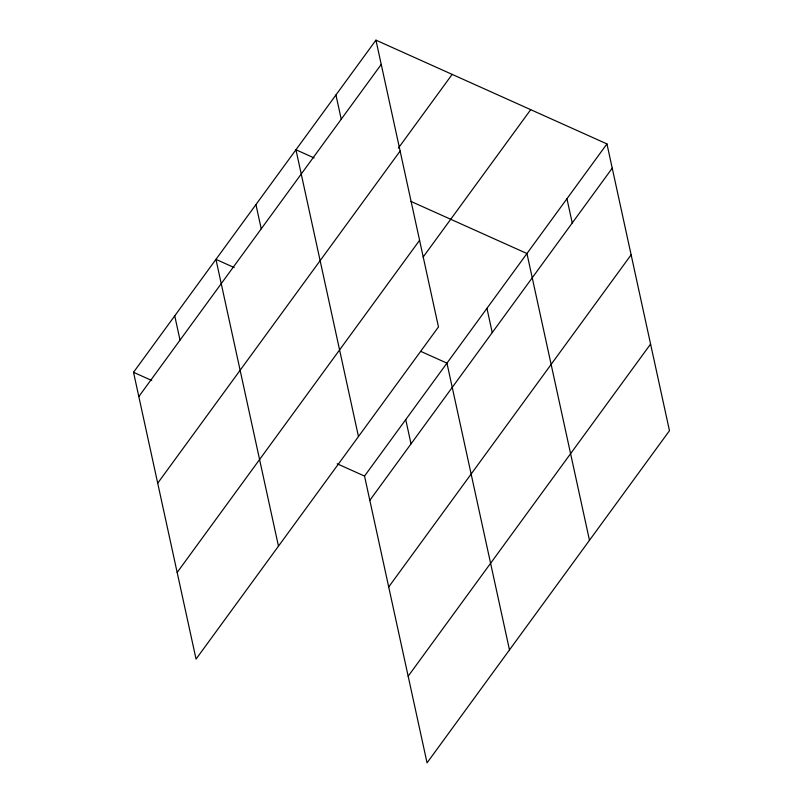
<?xml version="1.0" encoding="UTF-8"?>
<svg xmlns="http://www.w3.org/2000/svg" width="803" height="803" viewBox="0 0 803 803"><rect width="100%" height="100%" fill="white"/><g stroke="black" fill="none" stroke-linecap="round" stroke-linejoin="round"><path stroke-width="1.2" d="M375.945 40.15L438.468 326.931L196.052 659.082L133.529 372.301L375.945 40.15L606.948 143.918L669.471 430.699L427.055 762.85L364.532 476.069L606.948 143.918M138.819 396.572L381.234 64.411M398.358 148.133L452.169 74.388M157.699 483.195L400.125 151.044M177.162 572.459L419.588 240.298M423.081 257.151L530.713 109.67M369.822 500.329L612.237 168.178M388.712 586.963L631.128 254.812M408.165 676.216L650.591 344.065M314.154 157.94L295.946 149.759L358.469 436.541M410.875 201.382L526.949 253.527L589.482 540.309M234.155 267.55L215.947 259.369L278.47 546.15M420.782 351.383L446.95 363.137L509.483 649.918M133.529 372.301L151.727 380.481M337.22 463.803L364.532 476.069M566.948 198.722L572.238 222.983M486.949 308.332L492.239 332.593M335.945 94.955L341.235 119.215M405.736 419.598L411.026 443.868M255.946 204.564L261.236 228.835M174.733 315.84L180.023 340.101"/></g></svg>
